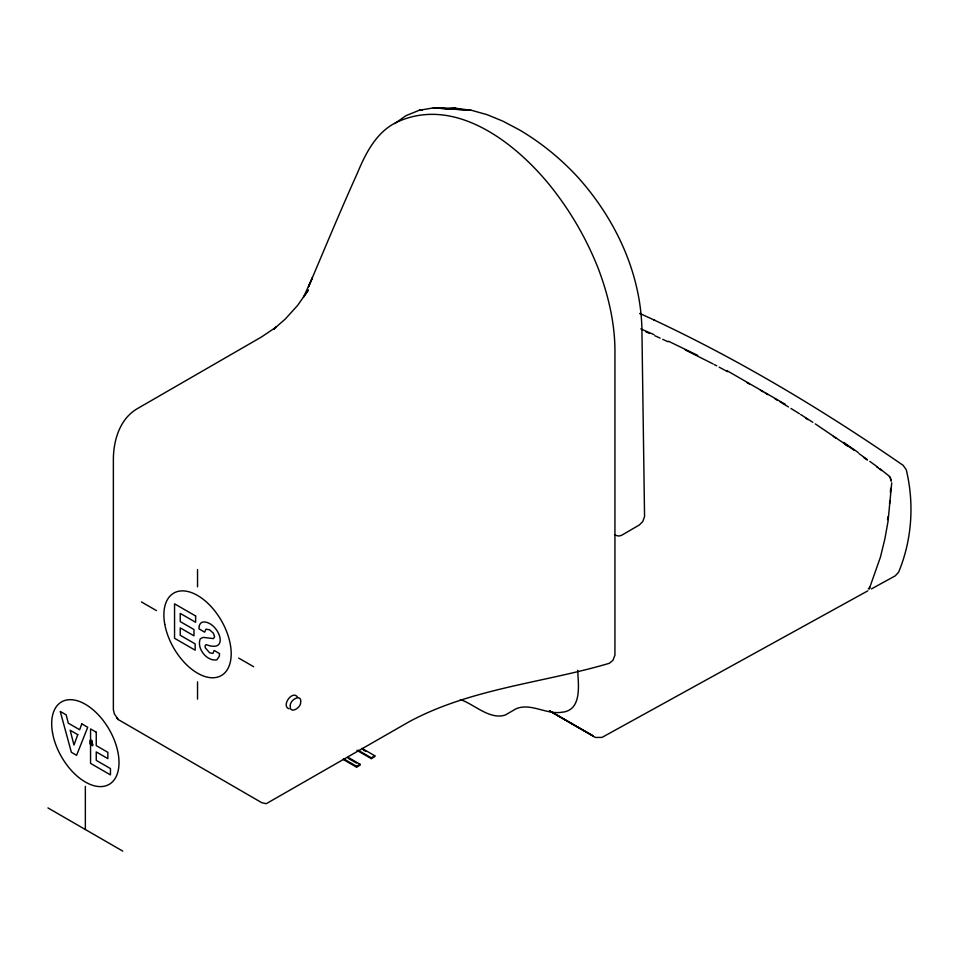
<?xml version="1.0" encoding="UTF-8"?>
<svg xmlns="http://www.w3.org/2000/svg" width="959" height="959" viewBox="0 0 959 959"><rect width="100%" height="100%" fill="white"/><g stroke="black" fill="none" stroke-linecap="round" stroke-linejoin="round"><path stroke-width="1.44" d="M273.639 329.273L276.48 326.887L261.387 337.041L137.053 408.822C119.467 419.203 113.282 441.032 113.366 460.272L113.366 709.588L114.337 713.856L118.245 719.55L261.783 802.695L266.23 803.702L409.397 721.6C471.121 688.418 542.926 682.952 609.301 663.304L612.897 660.391L614.935 655.225L614.935 349.148C614.587 321.049 607.79 293.466 597.805 267.321L597.589 266.866C586.201 238.407 570.701 211.675 551.689 187.616L551.341 187.149C516.218 143.155 454.578 94.605 395.899 122.62C375.988 132.654 365.535 153.548 357.335 173.231C340.373 210.776 324.622 248.861 308.498 286.777L312.466 277.714L303.5 297.146L308.438 289.954L297.614 305.406L285.326 318.999L273.842 329.045M890.396 492.482L890.683 488.311M891.738 482.856L888.058 521.24L884.785 539.354L880.386 557.251L869.154 589.162M867.835 590.828L602.012 737.411L595.323 737.447L550.43 711.434M394.724 123.615L405.873 115.715L419.263 110.273L433.288 107.899L456.052 108.319L471.996 110.429L487.316 114.756L502.876 121.158L519.179 129.753C541.595 142.867 561.806 159.542 579.26 178.758L579.38 178.949C615.606 219.923 640.396 272.692 641.883 327.906L644.556 516.565L642.782 521.504L639.389 524.933L621.48 535.386L618.651 536.057L614.827 535.098M343.406 758.701L356.568 766.301L360.081 764.275L360.081 765.138L356.568 767.164L343.406 759.564M358.139 750.19L371.301 757.79L374.813 755.776L374.813 756.639L371.301 758.653L356.94 750.37M871.431 588.91L895.203 575.88L898.619 572.187C912.021 539.965 914.418 503.631 906.267 469.754L903.15 465.343C823.889 410.62 741.019 360.764 653.762 319.838M868.291 588.646L869.849 588.023L869.477 587.208M422.092 110.129L419.263 110.273L422.2 110.117M445.755 108.87L456.052 108.319L446.139 108.823M449.244 108.882L433.288 107.899L471.001 110.225L453.595 109.158M289.067 708.821C280.819 705.98 292.507 689.593 297.506 697.097M645.599 331.682L649.555 333.42M640.828 328.865L654.026 334.643M654.829 335.722L660.116 338.131M662.753 339.342L668.039 341.752M654.937 320.378L639.821 313.449L641.02 314.001M668.567 341.272L697.72 355.393M685.241 349.915L713.076 363.917M714.287 364.564L716.721 365.858M719.154 367.165L727.665 371.708M726.922 370.618L785.349 404.35M460.392 699.543C474.477 704.409 489.653 720.053 505.225 715.054L516.194 708.713C530.807 702.671 546.103 714.575 561.387 712.309C582.545 710.775 578.265 684.39 577.702 670.293M747.133 382.665L749.566 384.044M549.447 710.727L593.441 736.08L549.555 710.811M141.441 601.94L156.401 610.583M238.671 658.078L253.632 666.709M361.987 748.368L374.813 755.776M363.269 749.974L365.835 751.46M348.105 757.358L360.081 764.275M348.105 758.233L356.484 763.064M90.362 740.576L92.04 741.547M90.362 741.223L92.04 742.194M90.362 741.87L92.04 742.841M90.362 742.518L92.603 743.812L92.603 745.754L90.362 744.46L90.362 739.928L92.04 740.899L92.04 745.431M90.362 743.165L92.603 744.46M90.362 743.812L92.603 745.107M47.95 807.922L122.74 851.101M760.523 390.325L762.956 391.763M765.39 393.19L767.823 394.617M775.124 398.932L777.557 400.382M779.991 401.821L788.514 406.952M790.947 408.45L799.458 413.737M800.669 414.492L812.824 422.308M815.258 423.878L854.073 450.167M843.704 442.387L858.245 452.54M844.28 443.813L847.912 446.343M863.639 457.419L867.26 460.008M858.916 453.547L867.38 459.625M869.801 461.363L877.881 467.249M880.11 468.879L889.628 476.467A5.67 3.273 60 0 1 891.091 480.159L891.163 481.346M876.922 467.009L881.741 470.557M118.245 719.55L116.602 717.764M889.413 476.767L890.06 477.894M890.539 479.104L890.827 480.315M371.301 757.79L371.301 758.653M356.568 766.301L356.568 767.164M197.542 569.55L197.542 586.824M197.542 681.825L197.542 699.099M91.489 740.576L91.489 745.107M90.925 740.252L90.925 744.783M85.351 786.332L85.351 829.511M805.476 418.04A1279.474 738.706 60 0 1 807.91 419.586M833.383 436.369A1279.474 738.706 60 0 1 835.804 438.011M889.82 500.838A449.543 259.541 60 0 1 889.52 503.775M887.926 516.805A449.543 259.541 60 0 1 887.507 519.646M199.28 625.939L198.957 628.852L204.639 632.149L205.969 629.164L209.625 629.811L213.377 633.216L214.6 636.788L213.461 638.598L203.188 637.375L200.335 638.706C196.247 648.152 206.748 661.614 216.818 659.852L219.251 656.412L219.575 653.606L214.133 650.466L212.946 653.391L209.625 652.803L205.418 647.948A3.44 1.99 60 0 1 206.257 644.688C230.448 653.63 218.82 622.259 203.907 621.947A12.455 7.192 60 0 0 199.28 625.939M290.301 705.452C289.007 714.671 300.934 708.269 300.682 702.408C301.989 693.189 290.05 699.591 290.301 705.452M81.791 723.865L79.669 729.739L68.293 723.17L66.159 714.839L60.237 711.41L71.374 752.312L76.588 755.32L87.725 727.282L81.791 723.865M77.763 734.654L73.975 745.059L70.187 730.279L77.763 734.654M195.636 616.002L174.55 603.822L174.55 638.286L195.168 650.19L195.168 643.897L180.232 635.278L180.232 627.893L193.982 635.829L193.982 629.524L180.232 621.588L180.232 613.4L195.636 622.295L195.636 616.002M96.248 732.208L90.554 728.924L90.554 763.388L110.465 774.884L110.465 768.579L96.248 760.367L96.248 751.916L107.852 758.629L107.852 752.324L96.248 745.622L96.248 732.208M52.577 733.108A47.602 27.475 60 0 0 108.391 784.786A47.602 27.475 60 0 0 95.073 711.554A47.602 27.475 60 0 0 52.577 733.108M164.768 624.273A47.602 27.487 60 0 0 220.57 675.963A47.602 27.487 60 0 0 207.264 602.731A47.602 27.487 60 0 0 164.768 624.273"/></g></svg>
